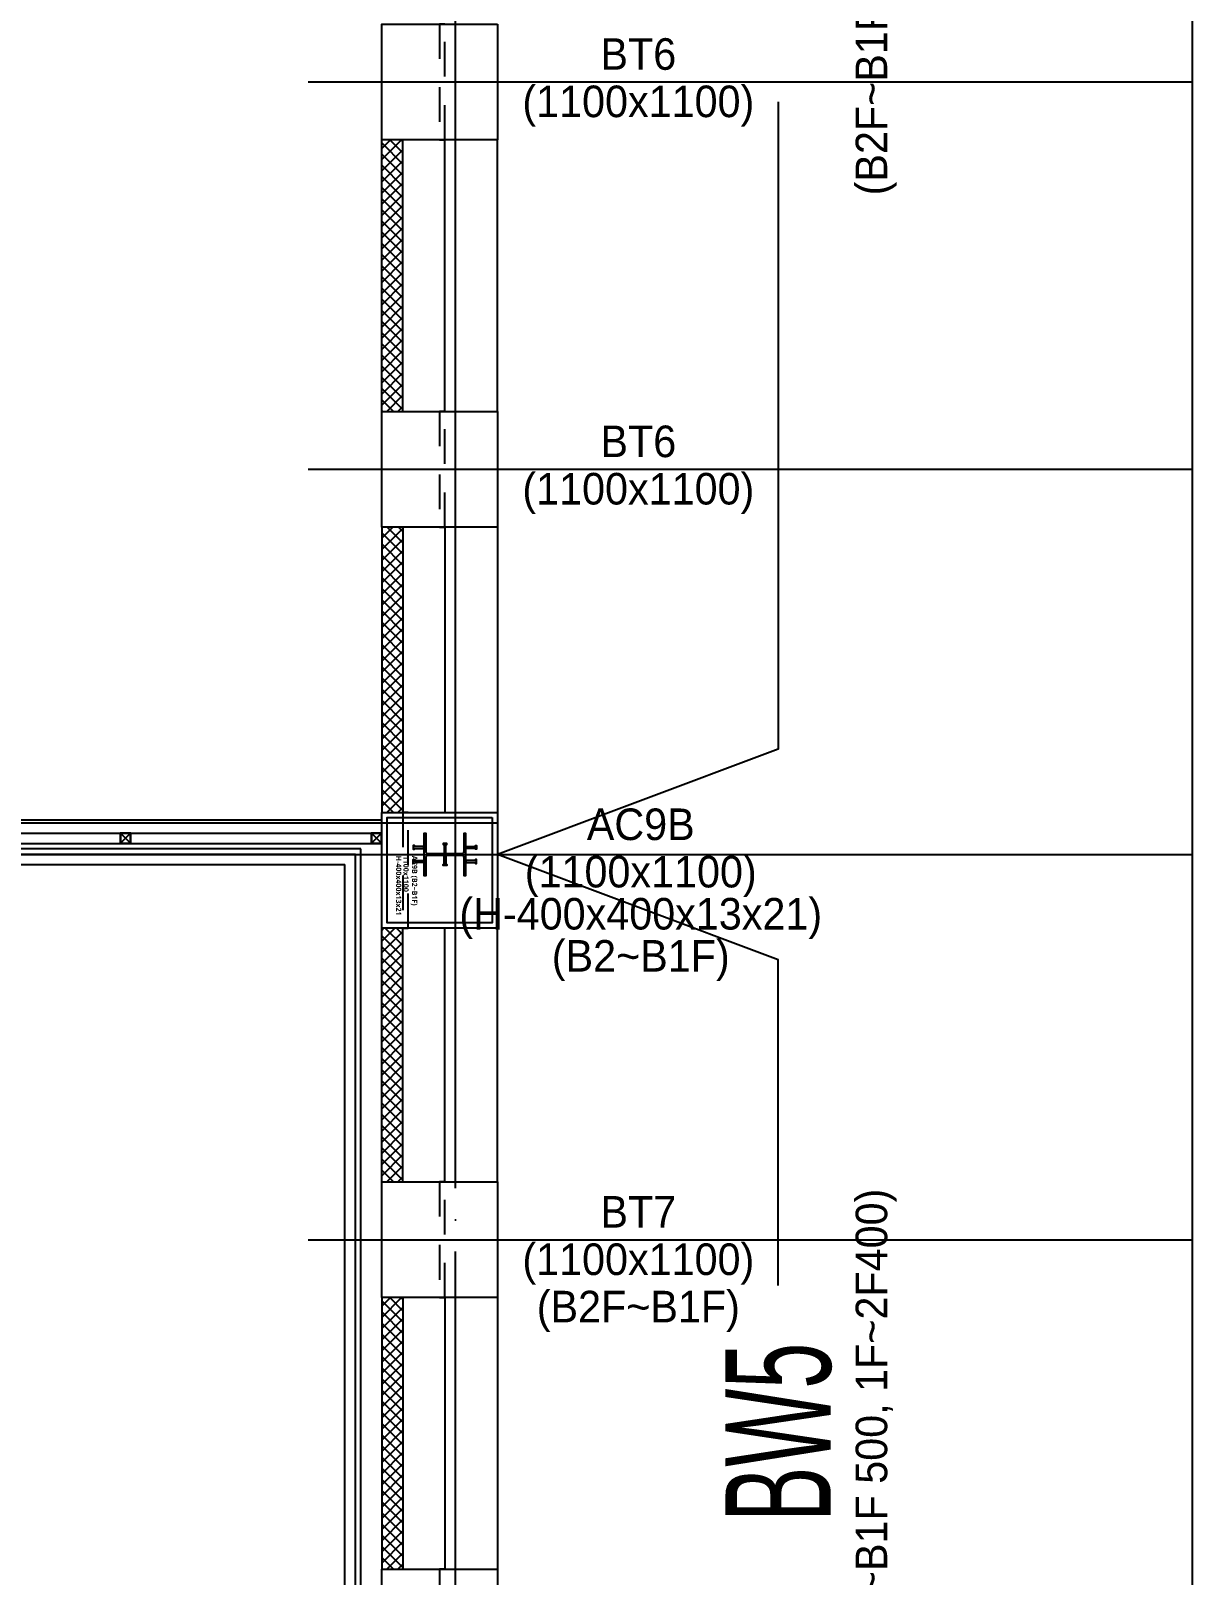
# Model space of a CAD drawing. Header units: millimetres. Extents: x -47382 to 204618, y -51045 to 127155.
# Drawn here: x 130966 to 142000, y 33525 to 48196 of the extents above; entities that cross this region are included whole.
import ezdxf
from ezdxf.enums import TextEntityAlignment as Align

# ---------------------------------------------------------------- set-up
doc = ezdxf.new("R2010")
doc.units = ezdxf.units.MM
doc.header["$LTSCALE"] = 300
doc.header["$MEASUREMENT"] = 0
doc.linetypes.add('CEN', pattern=[62, 60, -1, 0, -1])
doc.linetypes.add('HID', pattern=[2, 1.1, -0.9])
doc.layers.get('0').update_dxf_attribs({"linetype": 'CONTINUOUS'})
doc.layers.get('Defpoints').update_dxf_attribs({"color": 153, "linetype": 'CONTINUOUS'})
for name, color, linetype in [('A-CEN', 1, 'CEN'), ('A-FLOR-FLIN-TYP2', 8, 'CONTINUOUS'), ('A-FLOR-GW', 6, 'CONTINUOUS'), ('A-ST-AXIS-CEN', 252, 'CEN'), ('A-ST-COL', 2, 'CONTINUOUS'), ('A-ST-CONC', 2, 'CONTINUOUS'), ('A-WALL-MASN', 3, 'CONTINUOUS'), ('FINISH', 7, 'CONTINUOUS'), ('HID', 7, 'HID'), ('XREF-PLAN$0$A-STEEL', 7, 'CONTINUOUS'), ('갈바륨 V-115', 141, 'CONTINUOUS'), ('블럭', 5, 'CONTINUOUS'), ('저온단열', 160, 'CONTINUOUS'), ('충돌방지대 IN', 4, 'CONTINUOUS')]:
    doc.layers.add(name, color=color, linetype=linetype)
doc.layers.add('Defpoint', color=161, linetype='CONTINUOUS', plot=False)
doc.styles.add('ksm', font='')
doc.styles.add('SH_대대리576', font='NanumGothicBold.ttf')
doc.styles.add('돋움', font='')
doc.styles.get('ksm').set_extended_font_data('Dotum')
doc.styles.get('돋움').set_extended_font_data('Dotum')

# ---------------------------------------------------------------- blocks, each defined once
blk = doc.blocks.new('XREF-PLAN$0$각-100X100')
at = {"layer": 'XREF-PLAN$0$A-STEEL', "color": 1}
for p, q in [((-47.7, -47.7), (47.7, 47.7)), ((-47.7, 47.7), (47.7, -47.7))]:
    blk.add_line(p, q, dxfattribs=at)
at = {"layer": 'XREF-PLAN$0$A-STEEL'}
blk.add_lwpolyline([(-50, -50), (50, -50), (50, 50), (-50, 50)], close=True, dxfattribs=at)
at = {"layer": 'XREF-PLAN$0$A-STEEL', "color": 8}
blk.add_lwpolyline([(-47.7, -47.7), (47.7, -47.7), (47.7, 47.7), (-47.7, 47.7)], close=True, dxfattribs=at)
blk = doc.blocks.new('AC9B(b2~b1f)')
for points in [[(50, 1050), (1050, 1050), (1050, 50), (50, 50)], [(323, 890), (315, 890), (315, 900), (350, 900), (350, 890), (342, 890), (342, 800), (323, 800)], [(476, 890), (484, 890), (484, 900), (449, 900), (449, 890), (457, 890), (457, 800), (476, 800)], [(304, 610), (304, 618), (294, 618), (294, 584), (304, 584), (304, 592), (394, 592), (394, 610)], [(496, 610), (496, 618), (506, 618), (506, 584), (496, 584), (496, 592), (406, 592), (406, 610)], [(323, 310), (315, 310), (315, 300), (350, 300), (350, 310), (342, 310), (342, 400), (323, 400)], [(476, 310), (484, 310), (484, 300), (449, 300), (449, 310), (457, 310), (457, 400), (476, 400)]]:
    blk.add_lwpolyline(points, close=True)
at = {"color": 2, "linetype": 'Continuous'}
blk.add_lwpolyline([(406, 757, -0.414214), (428, 779), (600, 779), (600, 800), (200, 800), (200, 779), (372, 779, -0.414214), (394, 757), (394, 443, -0.414214), (372, 421), (200, 421), (200, 400), (600, 400), (600, 421), (428, 421, -0.414214), (406, 443)], format="xyb", close=True, dxfattribs=at)
at = {"layer": 'A-ST-COL'}
blk.add_lwpolyline([(0, 0), (0, 1100), (1100, 1100), (1100, 0)], close=True, dxfattribs=at)
at = {"layer": 'FINISH'}
blk.add_line((1100, 800), (1100, 0), dxfattribs=at)
at = {"layer": 'Defpoint', "linetype": 'Continuous', "style": 'SH_대대리576'}
for s, p in [('AC9B (B2~B1F)', (412, 312)), ('1100x1100', (412, 231)), ('H-400x400x13x21', (412, 161))]:
    blk.add_text(s, height=50, dxfattribs=at).set_placement(p, align=Align.MIDDLE_LEFT)
blk = doc.blocks.new('ACT 지하2층구조평면도')
at = {"layer": 'A-ST-COL'}
for points in [[(182782, 99306), (182782, 98206), (181682, 98206), (181682, 99306)], [(182782, 95626), (182782, 94526), (181682, 94526), (181682, 95626)], [(182782, 88306), (182782, 87206), (181682, 87206), (181682, 88306)], [(182782, 84626), (182782, 83526), (181682, 83526), (181682, 84626)]]:
    blk.add_lwpolyline(points, close=True, dxfattribs=at)
at = {"layer": 'Defpoint'}
blk.add_lwpolyline([(189382, 51045), (47382, 51045), (47382, 150416), (189382, 150416)], close=True, dxfattribs=at)
at = {"rotation": 270}
blk.add_blockref('AC9B(b2~b1f)', (181682, 91816), dxfattribs=at)

msp = doc.modelspace()

# ---------------------------------------------------------------- hatches: boundary and pattern name
at = {"layer": '블럭', "transparency": 33554687}
h = msp.add_hatch(dxfattribs=at)
h.set_pattern_fill('ANSI37', color=256, scale=600)
h.set_pattern_definition([(45, (102400, 26210), (-53.03301, 53.03301), []), (135, (102400, 26210), (-53.03301, -53.03301), [])])
h.paths.add_polyline_path([(134300, 47161), (134500, 47161), (134500, 44581), (134300, 44581)])
h = msp.add_hatch(dxfattribs=at)
h.set_pattern_fill('ANSI37', color=256, scale=600)
h.set_pattern_definition([(45, (102400, 22400), (-53.03301, 53.03301), []), (135, (102400, 22400), (-53.03301, -53.03301), [])])
h.paths.add_polyline_path([(134300, 43481), (134500, 43481), (134500, 40771), (134300, 40771)])
h = msp.add_hatch(dxfattribs=at)
h.set_pattern_fill('ANSI37', color=256, scale=600)
h.set_pattern_definition([(45, (102400, 18890), (-53.03301, 53.03301), []), (135, (102400, 18890), (-53.03301, -53.03301), [])])
h.paths.add_polyline_path([(134300, 39671), (134500, 39671), (134500, 37261), (134300, 37261)])
h = msp.add_hatch(dxfattribs=at)
h.set_pattern_fill('ANSI37', color=256, scale=600)
h.set_pattern_definition([(45, (102400, 15210), (-53.03301, 53.03301), []), (135, (102400, 15210), (-53.03301, -53.03301), [])])
h.paths.add_polyline_path([(134300, 36161), (134500, 36161), (134500, 33581), (134300, 33581)])

# ---------------------------------------------------------------- linework, layer by layer
at = {"layer": 'A-CEN'}
for p, q in [((133600, 47711), (142000, 47711)), ((133600, 44031), (142000, 44031)), ((35400, 40671), (135400, 40671)), ((133600, 36711), (142000, 36711))]:
    msp.add_line(p, q, dxfattribs=at)
at = {"layer": 'A-FLOR-FLIN-TYP2'}
msp.add_line((124429, 40475), (134300, 40475), dxfattribs=at)
at = {"layer": 'A-FLOR-GW'}
for p, q in [((124329, 40700), (134300, 40700)), ((124329, 40575), (134300, 40575))]:
    msp.add_line(p, q, dxfattribs=at)
at = {"layer": 'A-ST-AXIS-CEN'}
for p, q in [((135000, 0), (135000, 99371)), ((0, 40371), (142000, 40371))]:
    msp.add_line(p, q, dxfattribs=at)
at = {"layer": 'A-ST-CONC'}
for p, q in [((134900, 44581), (134900, 47161)), ((135400, 44581), (135400, 47161)), ((134900, 43481), (134900, 40771)), ((135400, 43481), (135400, 40771)), ((134900, 37261), (134900, 39671)), ((135400, 37261), (135400, 39671)), ((134900, 36161), (134900, 33581)), ((135400, 36161), (135400, 33581))]:
    msp.add_line(p, q, dxfattribs=at)
at = {"layer": 'A-WALL-MASN'}
for p, q in [((134300, 44581), (134300, 47161)), ((134500, 44581), (134500, 47161)), ((134300, 43481), (134300, 40771)), ((134500, 43481), (134500, 40771)), ((134300, 37261), (134300, 39671)), ((134500, 37261), (134500, 39671)), ((134300, 36161), (134300, 33581)), ((134500, 36161), (134500, 33581))]:
    msp.add_line(p, q, dxfattribs=at)
at = {"layer": 'Defpoint'}
msp.add_lwpolyline([(142000, 0), (0, 0), (0, 99371), (142000, 99371)], close=True, dxfattribs=at)
at = {"layer": 'Defpoints'}
for points in [[(138067, 47522), (138067, 41371), (135400, 40371)], [(138067, 36275), (138067, 39371), (135400, 40371)]]:
    msp.add_lwpolyline(points, dxfattribs=at)
at = {"layer": 'HID'}
for points in [[(134900, 48261), (134850, 48261), (134850, 47161), (134900, 47161)], [(134900, 44581), (134850, 44581), (134850, 43481), (134900, 43481)], [(134550, 40771), (134500, 40771), (134500, 39671), (134550, 39671)], [(134900, 37261), (134850, 37261), (134850, 36161), (134900, 36161)], [(134900, 33581), (134850, 33581), (134850, 32481), (134900, 32481)]]:
    msp.add_lwpolyline(points, close=True, dxfattribs=at)
at = {"layer": '갈바륨 V-115'}
msp.add_line((124529, 40375), (134050, 40375), dxfattribs=at)
at = {"layer": '저온단열'}
for p, q in [((134100, 40425), (124479, 40425)), ((134100, 18790), (134100, 40425))]:
    msp.add_line(p, q, dxfattribs=at)
at = {"layer": '충돌방지대 IN'}
for p, q in [((134050, 18811), (134050, 40375)), ((124629, 40275), (133950, 40275)), ((133950, 18851), (133950, 40275))]:
    msp.add_line(p, q, dxfattribs=at)

# ---------------------------------------------------------------- block references
msp.add_blockref('ACT 지하2층구조평면도', (-47382, -51045))
at = {"ltscale": 5}
for p in [(131865, 40525), (134250, 40525)]:
    msp.add_blockref('XREF-PLAN$0$각-100X100', p, dxfattribs=at)

# ---------------------------------------------------------------- texts
at = {"layer": 'Defpoints', "linetype": 'Continuous', "style": '돋움'}
for p in [(138953, 48989), (138953, 34840)]:
    msp.add_text('(B2F~B1F 500, 1F~2F400)', height=300, rotation=90, dxfattribs=at).set_placement(p, align=Align.MIDDLE_CENTER)
for s, p in [('BT6', (136738, 47736)), ('(1100x1100)', (136738, 47286)), ('BT6', (136738, 44056)), ('(1100x1100)', (136738, 43606)), ('AC9B', (136761, 40418)), ('(1100x1100)', (136761, 39968)), ('(H-400x400x13x21)', (136761, 39568)), ('(B2~B1F)', (136761, 39168)), ('BT7', (136738, 36736)), ('(1100x1100)', (136738, 36286)), ('(B2F~B1F)', (136738, 35836))]:
    msp.add_text(s, height=300, dxfattribs=at).set_placement(p, align=Align.BOTTOM_CENTER)
at = {"layer": 'Defpoints', "style": 'ksm', "width": 0.6}
msp.add_text('BW5', height=1000, rotation=90, dxfattribs=at).set_placement((138066, 34882), align=Align.MIDDLE_CENTER)

doc.saveas('drawing.dxf')
